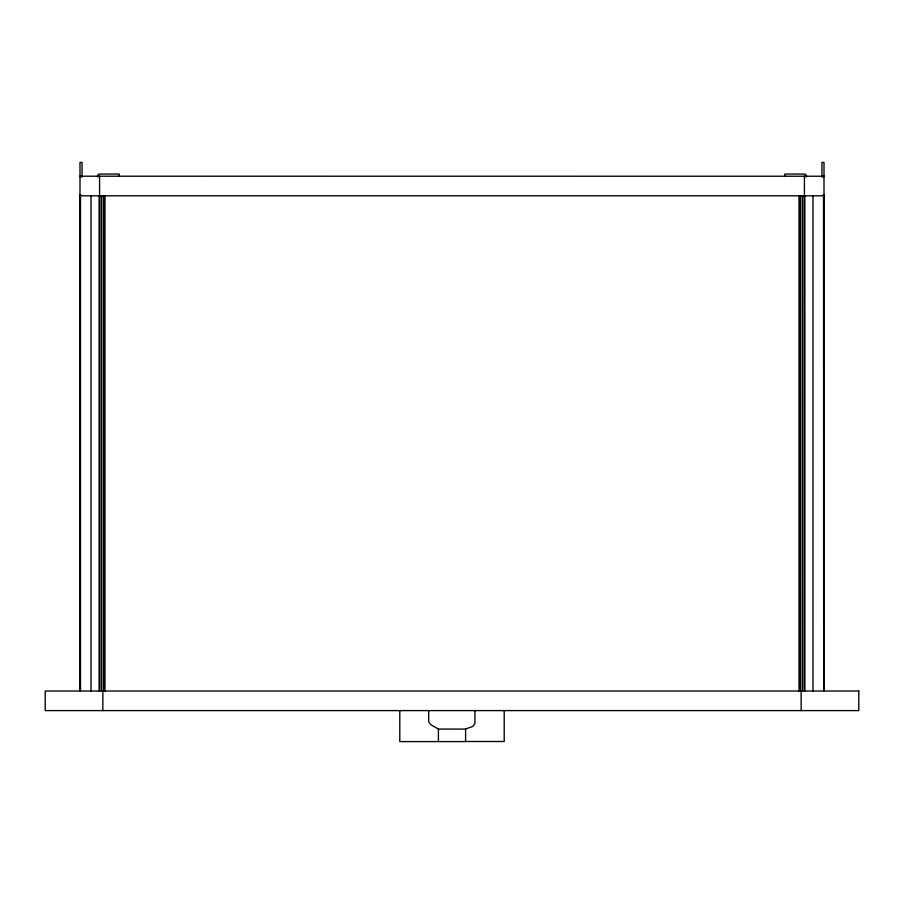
<?xml version="1.0" encoding="UTF-8"?>
<svg xmlns="http://www.w3.org/2000/svg" width="904" height="904" viewBox="0 0 904 904"><rect width="100%" height="100%" fill="white"/><g stroke="black" fill="none" stroke-linecap="round" stroke-linejoin="round"><path stroke-width="1.36" d="M465.594 729.008L472.871 726.364L474.939 723.482L474.939 710.499M80.004 176.212L823.996 176.235M80.004 176.483L82.072 176.359M97.53 176.506L99.587 176.506M804.413 176.506L806.47 176.506M821.928 176.483L823.996 176.359M80.004 176.619L82.072 176.619M821.928 176.619L823.996 176.619M80.004 194.699L80.829 194.699M823.171 194.699L823.996 194.699M80.004 195.795L823.996 195.795M428.688 710.601L428.688 721.731L430.892 724.759L438.406 729.065L465.594 729.087L465.594 741.596L399.794 741.596L399.794 710.601M465.594 741.495L504.206 741.495L504.206 710.499M823.996 691.018L823.996 162.404L821.928 162.404L821.928 176.8M823.838 195.795L823.838 691.018M823.521 195.795L823.668 691.018M812.967 195.795L812.967 691.018M806.47 176.732L806.47 176.212A2.102 2.102 0 0 0 804.413 174.043L784.841 174.043L784.841 176.212M804.775 195.795L804.752 691.018M804.413 176.099L804.447 691.018M802.707 195.795L802.707 691.018M802.277 195.795L802.266 691.018M801.147 691.018L801.147 710.601M800.402 195.795L800.402 691.018M799.012 195.795L799.012 691.018M438.406 729.087L438.406 741.596M119.158 176.212L119.158 174.043L99.587 174.043A2.102 2.102 0 0 0 97.53 176.212L97.53 176.732M104.988 195.795L104.988 691.018M103.598 195.795L103.598 691.018M102.853 691.018L102.853 710.601M101.723 195.795L101.734 691.018M101.293 195.795L101.293 691.018M99.587 176.099L99.553 691.018M99.225 195.795L99.248 691.018M91.033 195.795L91.033 691.018M82.072 176.8L82.072 162.404L80.004 162.404L80.004 691.018M80.479 195.795L80.479 691.018M80.332 195.795L80.332 691.018M858.8 691.018L45.2 691.018L45.2 710.601L858.8 710.601L858.8 691.018"/></g></svg>
